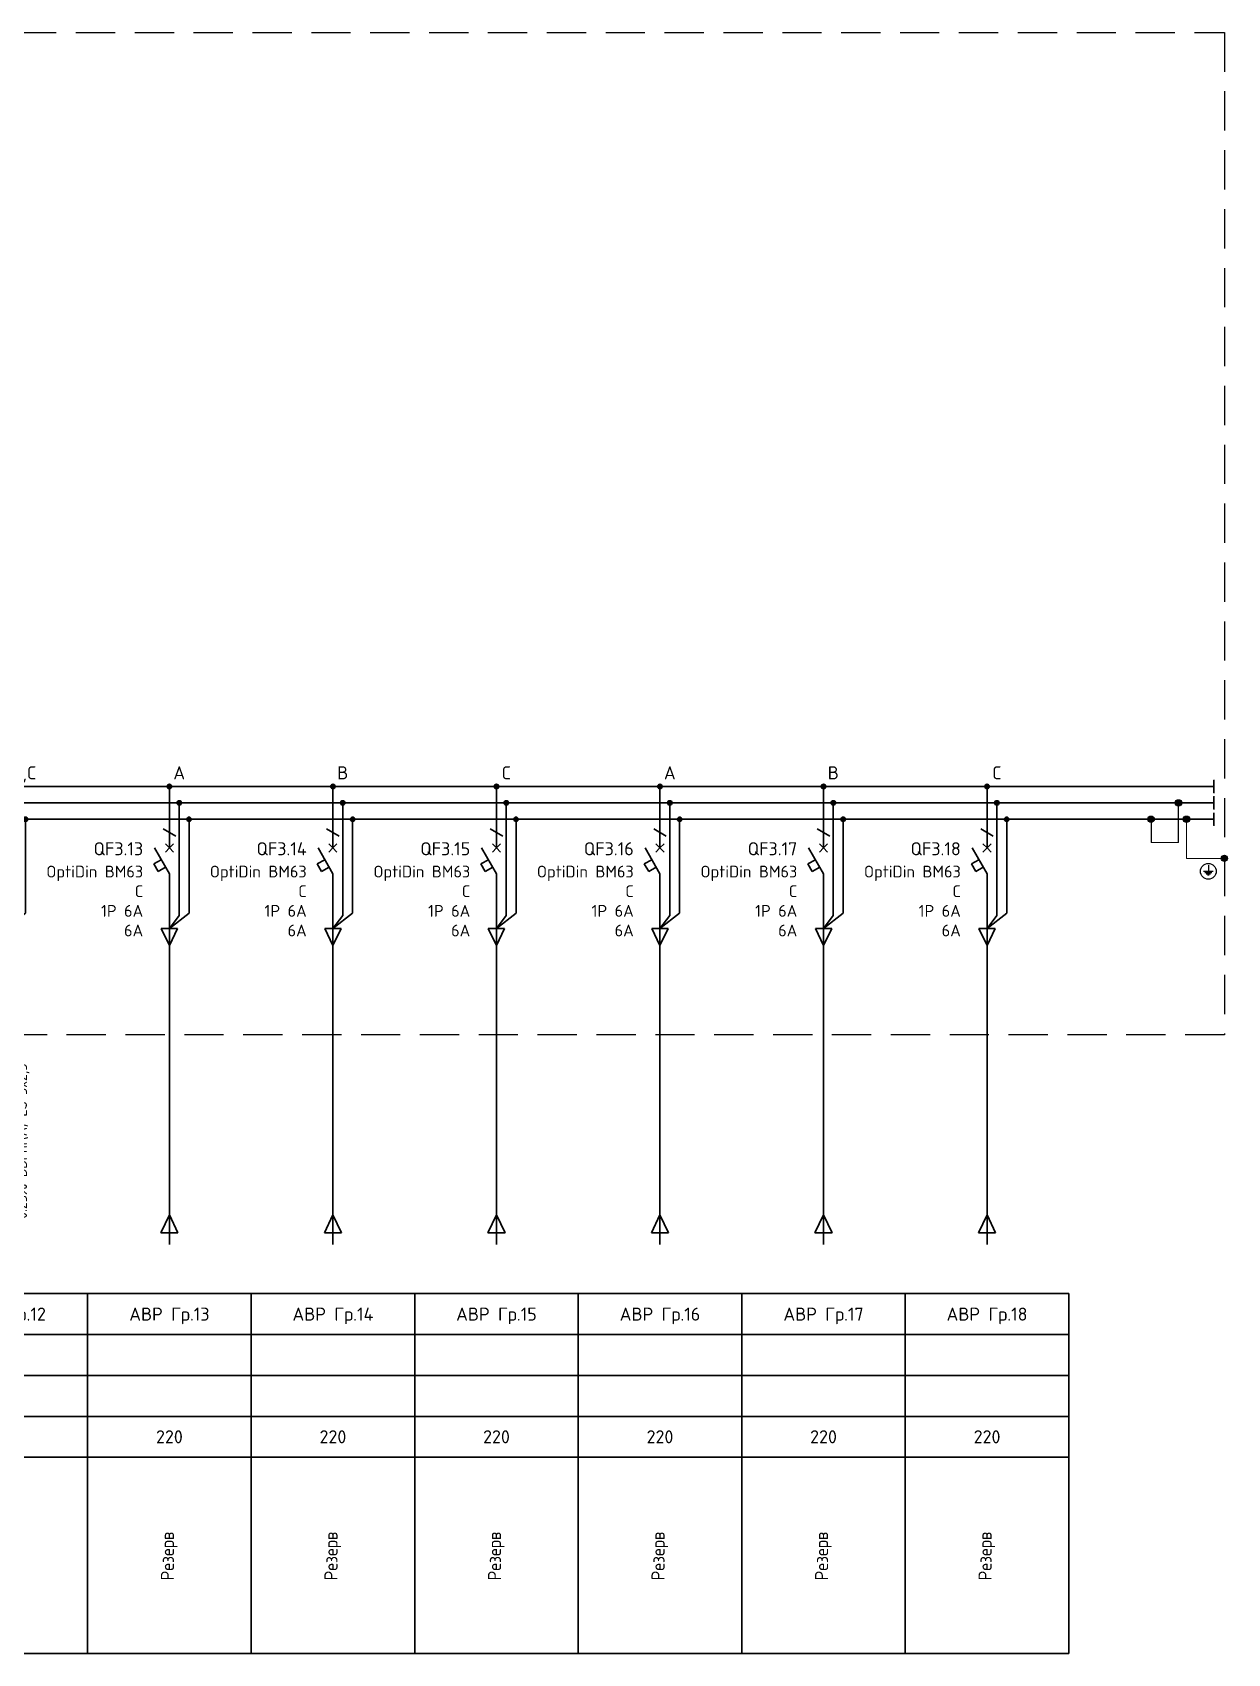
# Model space of a CAD drawing. Header units: millimetres. Extents: x -4379 to 694, y -18291 to 2656.
# Drawn here: x -1992.6 to -1809.9, y -549.3 to -301.6 of the extents above; entities that cross this region are included whole.
import ezdxf
from ezdxf.enums import TextEntityAlignment as Align

# ---------------------------------------------------------------- set-up
doc = ezdxf.new("R2010")
doc.units = ezdxf.units.MM
doc.linetypes.add('ACAD_ISO016W100', pattern=[9, 6, -3])
doc.linetypes.add('CENTER', pattern=[50.8, 31.75, -6.35, 6.35, -6.35])
for name, color, linetype, lineweight in [('EL_TX', 7, 'Continuous', 25), ('Рамка', 7, 'Continuous', 30), ('ЭС АВ', 7, 'Continuous', 18), ('ЭС рамка', 7, 'Continuous', 18)]:
    doc.layers.add(name, color=color, linetype=linetype, lineweight=lineweight)
for name, color, linetype in [('Автомат защитный', 7, 'Continuous'), ('Принципиальная схема КТП -для ОДНОЛИНЕЙКИ', 7, 'Continuous'), ('ПРОВОДНИКИ', 7, 'Continuous'), ('Секция ППУ', 7, 'Continuous'), ('Схема', 7, 'Continuous')]:
    doc.layers.add(name, color=color, linetype=linetype)
doc.styles.add('SLD_Style', font='isocpeur.ttf', dxfattribs={"width": 0.9})

# ---------------------------------------------------------------- blocks, each defined once
blk = doc.blocks.new('шина 1')
for points in [[(-0.48, 6.56, 1), (0.48, 6.56, 1)], [(-4.68, 4.06, 1), (-3.71, 4.06, 1)], [(0.74, 4.06, 1), (1.7, 4.06, 1)], [(6.54, -1.92, 1), (7.5, -1.92, 1)]]:
    blk.add_hatch(color=0).paths.add_polyline_path(points)
at = {"color": 0}
for p, q in [((-0.48, 6.56, -0.01), (0.48, 6.56, -0.01)), ((-4.68, 4.06, -0.01), (-3.71, 4.06, -0.01)), ((0.74, 4.06, -0.01), (1.7, 4.06, -0.01)), ((6.54, -1.92, -0.02), (7.5, -1.92, -0.02)), ((6.54, -1.92, -0.02), (7.5, -1.92, -0.02))]:
    blk.add_line(p, q, dxfattribs=at)
at = {"ltscale": 0.2}
for p, q in [((0, 0.5), (0, 6.64)), ((-4.19, 3.64), (-4.19, 0.5))]:
    blk.add_line(p, q, dxfattribs=at)
at = {"color": 7}
for p, q in [((3.81, -3.9, -0.02), (5.31, -3.9, -0.02)), ((4.02, -4.08, -0.02), (5.1, -4.08, -0.02)), ((4.23, -4.26, -0.02), (4.89, -4.26, -0.02)), ((4.44, -4.45, -0.02), (4.68, -4.45, -0.02)), ((4.56, -2.98, -0.02), (4.56, -3.9, -0.02))]:
    blk.add_line(p, q, dxfattribs=at)
at = {"color": 0}
for centre in [(0, 6.56, -0.01), (-4.19, 4.06, -0.01), (1.22, 4.06, -0.01), (7.02, -1.92, -0.02)]:
    blk.add_circle(centre, 0.481, dxfattribs=at)
at = {"color": 7}
blk.add_circle((4.56, -3.9, -0.02), 1.2, dxfattribs=at)
at = {"layer": 'Рамка', "color": 7, "linetype": 'CENTER', "lineweight": 20, "ltscale": 0.2}
for p, q in [((1.22, 3.64, 0), (1.22, -1.92, 0)), ((1.22, -1.92, 0), (7.02, -1.92, -0.02))]:
    blk.add_line(p, q, dxfattribs=at)
blk.add_lwpolyline([(-4.19, 0.5), (0, 0.5)], dxfattribs=at)
at = {"layer": 'Схема'}
for p, q in [((5.38, 10.06, -0.01), (5.38, 8.06, -0.01)), ((5.38, 10.06, -0.01), (5.38, 8.06, -0.01)), ((5.38, 10.06, -0.01), (5.38, 8.06, -0.01)), ((5.38, 7.56, -0.01), (5.38, 5.56, -0.01)), ((5.38, 7.56, -0.01), (5.38, 5.56, -0.01)), ((5.38, 5.06, -0.01), (5.38, 3.06, -0.01)), ((5.38, 5.06, -0.01), (5.38, 3.06, -0.01)), ((5.38, 5.06, -0.01), (5.38, 3.06, -0.01))]:
    blk.add_line(p, q, dxfattribs=at)
at = {"layer": 'ЭС рамка', "color": 7, "linetype": 'Continuous', "lineweight": 30}
for p, q in [((5.38, 10.02, -0.01), (5.38, 8.1, -0.01)), ((-52.41, 9.06, -0.01), (5.38, 9.06, -0.01))]:
    blk.add_line(p, q, dxfattribs=at)
at = {"layer": 'ЭС рамка', "color": 5, "linetype": 'Continuous', "lineweight": 30}
for p, q in [((5.38, 7.52, -0.01), (5.38, 5.6, -0.01)), ((-52.41, 6.56, -0.01), (5.38, 6.56, -0.01))]:
    blk.add_line(p, q, dxfattribs=at)
at = {"layer": 'ЭС рамка', "color": 94, "linetype": 'Continuous', "lineweight": 30, "ltscale": 50}
blk.add_line((5.38, 5.02, -0.01), (5.38, 3.1, -0.01), dxfattribs=at)
at = {"layer": 'ЭС рамка', "color": 94, "linetype": 'Continuous', "lineweight": 30}
blk.add_line((-52.41, 4.06, -0.01), (5.38, 4.06, -0.01), dxfattribs=at)
blk = doc.blocks.new('*U58')
h = blk.add_hatch(color=256)
h.dxf.hatch_style = 1
edge = h.paths.add_edge_path()
edge.add_ellipse((12.5, 132.5), major_axis=(0, 0.333), ratio=1, start_angle=0, end_angle=360)
h = blk.add_hatch(color=256)
h.dxf.hatch_style = 1
edge = h.paths.add_edge_path()
edge.add_ellipse((14, 130), major_axis=(0, 0.333), ratio=1, start_angle=0, end_angle=360)
h = blk.add_hatch(color=256)
h.dxf.hatch_style = 1
edge = h.paths.add_edge_path()
edge.add_ellipse((15.5, 127.5), major_axis=(0, 0.333), ratio=1, start_angle=0, end_angle=360)
at = {"lineweight": 30}
for p, q in [((14, 129.67), (14, 123.11)), ((15.5, 127.17), (15.5, 113.13)), ((14, 123.11), (14, 112.8)), ((0, 55), (25, 55)), ((0, 55), (0, 0)), ((25, 55), (25, 0)), ((0, 48.75), (25, 48.75)), ((0, 42.5), (25, 42.5)), ((0, 36.25), (25, 36.25))]:
    blk.add_line(p, q, dxfattribs=at)
at = {"layer": 'Автомат защитный', "lineweight": 30}
for p, q in [((12.5, 123.11), (12.5, 132.17)), ((11.54, 126.87), (13.46, 125.76)), ((11.54, 126.04), (13.46, 124.93)), ((11.54, 125.2), (13.46, 124.09)), ((12.5, 119.17), (10.22, 123.11)), ((10.1, 120.66), (11.26, 121.32)), ((10.77, 119.5), (10.1, 120.66)), ((11.92, 120.17), (10.77, 119.5)), ((12.5, 108.54), (12.5, 119.17))]:
    blk.add_line(p, q, dxfattribs=at)
blk.add_ellipse((12.5, 132.5), major_axis=(0, 0.333), ratio=1, start_param=-1.570796, end_param=4.712389, dxfattribs=at)
at = {"layer": 'Принципиальная схема КТП -для ОДНОЛИНЕЙКИ', "lineweight": 30}
for p, q in [((12.5, 108.54), (12.5, 99.73)), ((11.19, 64.32), (12.5, 67.06)), ((12.5, 67.06), (13.81, 64.32)), ((13.81, 64.32), (11.19, 64.32)), ((12.5, 64.32), (12.5, 62.5))]:
    blk.add_line(p, q, dxfattribs=at)
at = {"layer": 'ПРОВОДНИКИ', "lineweight": 30}
for p, q in [((12.5, 110.81), (15.5, 113.13)), ((12.5, 110.81), (14, 112.8)), ((13.75, 110.81), (11.25, 110.81)), ((11.25, 110.81), (12.5, 108.2)), ((12.5, 108.2), (13.75, 110.81)), ((11.19, 64.31), (12.5, 67.06)), ((12.5, 67.06), (13.81, 64.31)), ((13.81, 64.31), (11.19, 64.31))]:
    blk.add_line(p, q, dxfattribs=at)
at = {"layer": 'ПРОВОДНИКИ', "lineweight": 30, "ltscale": 100}
blk.add_line((12.5, 99.73), (12.5, 64.32), dxfattribs=at)
at = {"layer": 'ПРОВОДНИКИ', "color": 7, "linetype": 'Continuous', "lineweight": 30}
for centre in [(14, 130), (15.5, 127.5), (15.5, 127.5)]:
    blk.add_ellipse(centre, major_axis=(0, 0.333), ratio=1, start_param=-1.570796, end_param=4.712389, dxfattribs=at)
at = {"layer": 'ЭС АВ', "color": 7, "lineweight": 30}
for q in [(11.88, 123.74), (11.88, 122.49), (13.12, 123.74), (13.12, 122.49)]:
    blk.add_line((12.5, 123.11), q, dxfattribs=at)
at = {"layer": 'ЭС рамка', "color": 7, "linetype": 'Continuous', "lineweight": 30}
for p, q in [((0, 132.5), (12.17, 132.5)), ((12.83, 132.5), (25, 132.5))]:
    blk.add_line(p, q, dxfattribs=at)
at = {"layer": 'ЭС рамка', "color": 5, "linetype": 'Continuous', "lineweight": 30}
for p, q in [((0, 130), (13.67, 130)), ((14.33, 130), (25, 130))]:
    blk.add_line(p, q, dxfattribs=at)
at = {"layer": 'ЭС рамка', "color": 94, "linetype": 'Continuous', "lineweight": 30}
for p, q in [((0, 127.5), (15.17, 127.5)), ((15.83, 127.5), (25, 127.5))]:
    blk.add_line(p, q, dxfattribs=at)
at = {"layer": 'ЭС рамка', "lineweight": 30}
for p, q in [((25, 30), (0, 30)), ((25, 0), (0, 0))]:
    blk.add_line(p, q, dxfattribs=at)
at = {"style": 'SLD_Style'}
for tag, p in [('LABEL', (12.5, 51.88)), ('INSTALLEDPOWER', (12.5, 45.63)), ('CURRENT', (12.5, 39.37)), ('VOLTAGE', (12.5, 33.13))]:
    blk.add_attdef(tag, text='', height=2, dxfattribs=at).set_placement(p, align=Align.MIDDLE_CENTER)
blk.add_attdef('TEXT', text='', height=2, rotation=90, dxfattribs=at).set_placement((12.5, 15), align=Align.MIDDLE_CENTER)
at = {"layer": 'Автомат защитный', "style": 'SLD_Style'}
blk.add_attdef('PHASE', text='', height=2, dxfattribs=at).set_placement((14, 134.59), align=Align.MIDDLE_CENTER)
for tag, height, p in [('NUMBER', 2, (8.49, 122.99)), ('SWITCHTYPE', 1.8, (8.49, 119.5)), ('SWITCHRELEASE', 1.8, (8.49, 116.5)), ('SWITCHNOMINALCURRENT', 1.8, (8.49, 113.5)), ('SWITCHRELEASECURRENT', 1.8, (8.49, 110.5)), ('RCDTYPE', 1.8, (8.49, 107.5)), ('RCDSETPOINT', 1.8, (8.49, 104.5))]:
    blk.add_attdef(tag, text='', height=height, dxfattribs=at).set_placement(p, align=Align.MIDDLE_RIGHT)
blk.add_attdef('LINE_A', text='', height=1.7, rotation=90, dxfattribs=at).set_placement((10.19, 65.45), align=Align.MIDDLE_LEFT)
blk.add_attdef('LINE_B', text='', height=1.7, rotation=90, dxfattribs=at).set_placement((13.85, 65.45), align=Align.TOP_LEFT)
blk = doc.blocks.new('*U57')
h = blk.add_hatch(color=256)
h.dxf.hatch_style = 1
edge = h.paths.add_edge_path()
edge.add_ellipse((12.5, 132.5), major_axis=(0, 0.333), ratio=1, start_angle=0, end_angle=360)
h = blk.add_hatch(color=256)
h.dxf.hatch_style = 1
edge = h.paths.add_edge_path()
edge.add_ellipse((14, 130), major_axis=(0, 0.333), ratio=1, start_angle=0, end_angle=360)
h = blk.add_hatch(color=256)
h.dxf.hatch_style = 1
edge = h.paths.add_edge_path()
edge.add_ellipse((15.5, 127.5), major_axis=(0, 0.333), ratio=1, start_angle=0, end_angle=360)
at = {"lineweight": 30}
for p, q in [((14, 129.67), (14, 123.11)), ((15.5, 127.17), (15.5, 113.13)), ((14, 123.11), (14, 112.8)), ((0, 55), (25, 55)), ((0, 55), (0, 0)), ((25, 55), (25, 0)), ((0, 48.75), (25, 48.75)), ((0, 42.5), (25, 42.5)), ((0, 36.25), (25, 36.25))]:
    blk.add_line(p, q, dxfattribs=at)
at = {"layer": 'Автомат защитный', "lineweight": 30}
for p, q in [((12.5, 123.11), (12.5, 132.17)), ((11.54, 126.04), (13.46, 124.93)), ((12.5, 119.17), (10.22, 123.11)), ((10.1, 120.66), (11.26, 121.32)), ((10.77, 119.5), (10.1, 120.66)), ((11.92, 120.17), (10.77, 119.5)), ((12.5, 108.54), (12.5, 119.17))]:
    blk.add_line(p, q, dxfattribs=at)
blk.add_ellipse((12.5, 132.5), major_axis=(0, 0.333), ratio=1, start_param=-1.570796, end_param=4.712389, dxfattribs=at)
at = {"layer": 'Принципиальная схема КТП -для ОДНОЛИНЕЙКИ', "lineweight": 30}
for p, q in [((12.5, 108.54), (12.5, 99.73)), ((11.19, 64.32), (12.5, 67.06)), ((12.5, 67.06), (13.81, 64.32)), ((13.81, 64.32), (11.19, 64.32)), ((12.5, 64.32), (12.5, 62.5))]:
    blk.add_line(p, q, dxfattribs=at)
at = {"layer": 'ПРОВОДНИКИ', "lineweight": 30}
for p, q in [((12.5, 110.81), (15.5, 113.13)), ((12.5, 110.81), (14, 112.8)), ((13.75, 110.81), (11.25, 110.81)), ((11.25, 110.81), (12.5, 108.2)), ((12.5, 108.2), (13.75, 110.81)), ((11.19, 64.31), (12.5, 67.06)), ((12.5, 67.06), (13.81, 64.31)), ((13.81, 64.31), (11.19, 64.31))]:
    blk.add_line(p, q, dxfattribs=at)
at = {"layer": 'ПРОВОДНИКИ', "lineweight": 30, "ltscale": 100}
blk.add_line((12.5, 99.73), (12.5, 64.32), dxfattribs=at)
at = {"layer": 'ПРОВОДНИКИ', "color": 7, "linetype": 'Continuous', "lineweight": 30}
for centre in [(14, 130), (15.5, 127.5), (15.5, 127.5)]:
    blk.add_ellipse(centre, major_axis=(0, 0.333), ratio=1, start_param=-1.570796, end_param=4.712389, dxfattribs=at)
at = {"layer": 'ЭС АВ', "color": 7, "lineweight": 30}
for q in [(11.88, 123.74), (11.88, 122.49), (13.12, 123.74), (13.12, 122.49)]:
    blk.add_line((12.5, 123.11), q, dxfattribs=at)
at = {"layer": 'ЭС рамка', "color": 7, "linetype": 'Continuous', "lineweight": 30}
for p, q in [((0, 132.5), (12.17, 132.5)), ((12.83, 132.5), (25, 132.5))]:
    blk.add_line(p, q, dxfattribs=at)
at = {"layer": 'ЭС рамка', "color": 5, "linetype": 'Continuous', "lineweight": 30}
for p, q in [((0, 130), (13.67, 130)), ((14.33, 130), (25, 130))]:
    blk.add_line(p, q, dxfattribs=at)
at = {"layer": 'ЭС рамка', "color": 94, "linetype": 'Continuous', "lineweight": 30}
for p, q in [((0, 127.5), (15.17, 127.5)), ((15.83, 127.5), (25, 127.5))]:
    blk.add_line(p, q, dxfattribs=at)
at = {"layer": 'ЭС рамка', "lineweight": 30}
for p, q in [((25, 30), (0, 30)), ((25, 0), (0, 0))]:
    blk.add_line(p, q, dxfattribs=at)
at = {"style": 'SLD_Style'}
for tag, p in [('LABEL', (12.5, 51.88)), ('INSTALLEDPOWER', (12.5, 45.63)), ('CURRENT', (12.5, 39.37)), ('VOLTAGE', (12.5, 33.13))]:
    blk.add_attdef(tag, text='', height=2, dxfattribs=at).set_placement(p, align=Align.MIDDLE_CENTER)
blk.add_attdef('TEXT', text='', height=2, rotation=90, dxfattribs=at).set_placement((12.5, 15), align=Align.MIDDLE_CENTER)
at = {"layer": 'Автомат защитный', "style": 'SLD_Style'}
blk.add_attdef('PHASE', text='', height=2, dxfattribs=at).set_placement((14, 134.59), align=Align.MIDDLE_CENTER)
for tag, height, p in [('NUMBER', 2, (8.49, 122.99)), ('SWITCHTYPE', 1.8, (8.49, 119.5)), ('SWITCHRELEASE', 1.8, (8.49, 116.5)), ('SWITCHNOMINALCURRENT', 1.8, (8.49, 113.5)), ('SWITCHRELEASECURRENT', 1.8, (8.49, 110.5)), ('RCDTYPE', 1.8, (8.49, 107.5)), ('RCDSETPOINT', 1.8, (8.49, 104.5))]:
    blk.add_attdef(tag, text='', height=height, dxfattribs=at).set_placement(p, align=Align.MIDDLE_RIGHT)
blk.add_attdef('LINE_A', text='', height=1.7, rotation=90, dxfattribs=at).set_placement((10.19, 65.45), align=Align.MIDDLE_LEFT)
blk.add_attdef('LINE_B', text='', height=1.7, rotation=90, dxfattribs=at).set_placement((13.85, 65.45), align=Align.TOP_LEFT)

msp = doc.modelspace()

# ---------------------------------------------------------------- linework, layer by layer
at = {"layer": 'EL_TX', "color": 7, "linetype": 'ACAD_ISO016W100', "elevation": -0.011}
msp.add_lwpolyline([(-1810.347, -454.76), (-2300.934, -454.76), (-2300.934, -301.584), (-1810.347, -301.584)], close=True, dxfattribs=at)

# ---------------------------------------------------------------- block references
at = {"layer": 'EL_TX', "color": 0}
msp.add_blockref('шина 1', (-1817.369, -425.878, 0.005), dxfattribs=at)
at = {"layer": 'Секция ППУ', "lineweight": 0}
ref = msp.add_blockref('*U58', (-2009.139, -549.319, -0.006), dxfattribs=at)
ref.add_attrib('LABEL', 'АВР Гр.12', dxfattribs={"layer": '0', "height": 2, "style": 'SLD_Style'}).set_placement((-1996.639, -497.444, -0.006), align=Align.MIDDLE_CENTER)
ref.add_attrib('INSTALLEDPOWER', '1.5', dxfattribs={"layer": '0', "height": 2, "style": 'SLD_Style'}).set_placement((-1996.639, -503.694, -0.006), align=Align.MIDDLE_CENTER)
ref.add_attrib('CURRENT', '2.5', dxfattribs={"layer": '0', "height": 2, "style": 'SLD_Style'}).set_placement((-1996.639, -509.944, -0.006), align=Align.MIDDLE_CENTER)
ref.add_attrib('VOLTAGE', '380', dxfattribs={"layer": '0', "height": 2, "style": 'SLD_Style'}).set_placement((-1996.639, -516.194, -0.006), align=Align.MIDDLE_CENTER)
ref.add_attrib('LINE_A', ' 12.АВР-1.5-0.9-2.5-18', dxfattribs={"layer": 'Автомат защитный', "height": 1.7, "rotation": 90, "style": 'SLD_Style'}).set_placement((-1998.945, -483.868, -0.006), align=Align.MIDDLE_LEFT)
ref.add_attrib('LINE_B_001', ' 0.25%%%-', (-1993.419, -483.868, -0.006), dxfattribs={"layer": 'Автомат защитный', "height": 1.7, "rotation": 90, "style": 'SLD_Style', "width": 0.9})
ref.add_attrib('PHASE', 'A,B,C', dxfattribs={"layer": 'Автомат защитный', "height": 2, "style": 'SLD_Style'}).set_placement((-1995.139, -414.728, -0.006), align=Align.MIDDLE_CENTER)
ref.add_attrib('NUMBER', 'QF3.12', dxfattribs={"layer": 'Автомат защитный', "height": 2, "style": 'SLD_Style'}).set_placement((-2000.65, -426.332, -0.006), align=Align.MIDDLE_RIGHT)
ref.add_attrib('SWITCHTYPE', 'OptiDin BM63', dxfattribs={"layer": 'Автомат защитный', "height": 1.8, "style": 'SLD_Style'}).set_placement((-2000.65, -429.819, -0.006), align=Align.MIDDLE_RIGHT)
ref.add_attrib('SWITCHRELEASE', 'C', dxfattribs={"layer": 'Автомат защитный', "height": 1.8, "style": 'SLD_Style'}).set_placement((-2000.65, -432.819, -0.006), align=Align.MIDDLE_RIGHT)
ref.add_attrib('SWITCHNOMINALCURRENT', '3Р 6А', dxfattribs={"layer": 'Автомат защитный', "height": 1.8, "style": 'SLD_Style'}).set_placement((-2000.65, -435.819, -0.006), align=Align.MIDDLE_RIGHT)
ref.add_attrib('SWITCHRELEASECURRENT', '6А', dxfattribs={"layer": 'Автомат защитный', "height": 1.8, "style": 'SLD_Style'}).set_placement((-2000.65, -438.819, -0.006), align=Align.MIDDLE_RIGHT)
ref.add_attrib('TEXT_001', 'ТС', (-1997.306, -538.549, -0.006), dxfattribs={"layer": '0', "height": 2, "rotation": 90, "style": 'SLD_Style', "width": 0.9})
ref.add_attrib('LINE_B_002', 'ВВГнг', (-1993.419, -476.524, -0.006), dxfattribs={"layer": 'Автомат защитный', "height": 1.7, "rotation": 90, "style": 'SLD_Style', "width": 0.9})
ref.add_attrib('LINE_B_003', '(', (-1993.419, -470.863, -0.006), dxfattribs={"layer": 'Автомат защитный', "height": 1.7, "rotation": 90, "style": 'SLD_Style', "width": 0.9})
ref.add_attrib('LINE_B_004', 'А', (-1993.419, -470.251, -0.006), dxfattribs={"layer": 'Автомат защитный', "height": 1.7, "rotation": 90, "style": 'SLD_Style', "width": 0.9})
ref.add_attrib('LINE_B_005', ')-LS 5x2,5', (-1993.419, -468.874, -0.006), dxfattribs={"layer": 'Автомат защитный', "height": 1.7, "rotation": 90, "style": 'SLD_Style', "width": 0.9})
ref.add_attrib('TEXT_002', '11/1.2110', (-1997.306, -535.849, -0.006), dxfattribs={"layer": '0', "height": 2, "rotation": 90, "style": 'SLD_Style', "width": 0.9})
ref = msp.add_blockref('*U57', (-1984.139, -549.319, -0.006), dxfattribs=at)
ref.add_attrib('LABEL', 'АВР Гр.13', dxfattribs={"layer": '0', "height": 2, "style": 'SLD_Style'}).set_placement((-1971.639, -497.444, -0.006), align=Align.MIDDLE_CENTER)
ref.add_attrib('VOLTAGE', '220', dxfattribs={"layer": '0', "height": 2, "style": 'SLD_Style'}).set_placement((-1971.639, -516.194, -0.006), align=Align.MIDDLE_CENTER)
ref.add_attrib('PHASE', 'A', dxfattribs={"layer": 'Автомат защитный', "height": 2, "style": 'SLD_Style'}).set_placement((-1970.139, -414.728, -0.006), align=Align.MIDDLE_CENTER)
ref.add_attrib('NUMBER', 'QF3.13', dxfattribs={"layer": 'Автомат защитный', "height": 2, "style": 'SLD_Style'}).set_placement((-1975.65, -426.332, -0.006), align=Align.MIDDLE_RIGHT)
ref.add_attrib('SWITCHTYPE', 'OptiDin BM63', dxfattribs={"layer": 'Автомат защитный', "height": 1.8, "style": 'SLD_Style'}).set_placement((-1975.65, -429.819, -0.006), align=Align.MIDDLE_RIGHT)
ref.add_attrib('SWITCHRELEASE', 'C', dxfattribs={"layer": 'Автомат защитный', "height": 1.8, "style": 'SLD_Style'}).set_placement((-1975.65, -432.819, -0.006), align=Align.MIDDLE_RIGHT)
ref.add_attrib('SWITCHNOMINALCURRENT', '1Р 6А', dxfattribs={"layer": 'Автомат защитный', "height": 1.8, "style": 'SLD_Style'}).set_placement((-1975.65, -435.819, -0.006), align=Align.MIDDLE_RIGHT)
ref.add_attrib('SWITCHRELEASECURRENT', '6А', dxfattribs={"layer": 'Автомат защитный', "height": 1.8, "style": 'SLD_Style'}).set_placement((-1975.65, -438.819, -0.006), align=Align.MIDDLE_RIGHT)
ref.add_attrib('TEXT_001', 'Резерв', (-1970.939, -538.144, -0.006), dxfattribs={"layer": '0', "height": 2, "rotation": 90, "style": 'SLD_Style', "width": 0.9})
ref = msp.add_blockref('*U57', (-1959.139, -549.319, -0.006), dxfattribs=at)
ref.add_attrib('LABEL', 'АВР Гр.14', dxfattribs={"layer": '0', "height": 2, "style": 'SLD_Style'}).set_placement((-1946.639, -497.444, -0.006), align=Align.MIDDLE_CENTER)
ref.add_attrib('VOLTAGE', '220', dxfattribs={"layer": '0', "height": 2, "style": 'SLD_Style'}).set_placement((-1946.639, -516.194, -0.006), align=Align.MIDDLE_CENTER)
ref.add_attrib('PHASE', 'B', dxfattribs={"layer": 'Автомат защитный', "height": 2, "style": 'SLD_Style'}).set_placement((-1945.139, -414.728, -0.006), align=Align.MIDDLE_CENTER)
ref.add_attrib('NUMBER', 'QF3.14', dxfattribs={"layer": 'Автомат защитный', "height": 2, "style": 'SLD_Style'}).set_placement((-1950.65, -426.332, -0.006), align=Align.MIDDLE_RIGHT)
ref.add_attrib('SWITCHTYPE', 'OptiDin BM63', dxfattribs={"layer": 'Автомат защитный', "height": 1.8, "style": 'SLD_Style'}).set_placement((-1950.65, -429.819, -0.006), align=Align.MIDDLE_RIGHT)
ref.add_attrib('SWITCHRELEASE', 'C', dxfattribs={"layer": 'Автомат защитный', "height": 1.8, "style": 'SLD_Style'}).set_placement((-1950.65, -432.819, -0.006), align=Align.MIDDLE_RIGHT)
ref.add_attrib('SWITCHNOMINALCURRENT', '1Р 6А', dxfattribs={"layer": 'Автомат защитный', "height": 1.8, "style": 'SLD_Style'}).set_placement((-1950.65, -435.819, -0.006), align=Align.MIDDLE_RIGHT)
ref.add_attrib('SWITCHRELEASECURRENT', '6А', dxfattribs={"layer": 'Автомат защитный', "height": 1.8, "style": 'SLD_Style'}).set_placement((-1950.65, -438.819, -0.006), align=Align.MIDDLE_RIGHT)
ref.add_attrib('TEXT_001', 'Резерв', (-1945.939, -538.144, -0.006), dxfattribs={"layer": '0', "height": 2, "rotation": 90, "style": 'SLD_Style', "width": 0.9})
ref = msp.add_blockref('*U57', (-1934.139, -549.319, -0.006), dxfattribs=at)
ref.add_attrib('LABEL', 'АВР Гр.15', dxfattribs={"layer": '0', "height": 2, "style": 'SLD_Style'}).set_placement((-1921.639, -497.444, -0.006), align=Align.MIDDLE_CENTER)
ref.add_attrib('VOLTAGE', '220', dxfattribs={"layer": '0', "height": 2, "style": 'SLD_Style'}).set_placement((-1921.639, -516.194, -0.006), align=Align.MIDDLE_CENTER)
ref.add_attrib('PHASE', 'C', dxfattribs={"layer": 'Автомат защитный', "height": 2, "style": 'SLD_Style'}).set_placement((-1920.139, -414.728, -0.006), align=Align.MIDDLE_CENTER)
ref.add_attrib('NUMBER', 'QF3.15', dxfattribs={"layer": 'Автомат защитный', "height": 2, "style": 'SLD_Style'}).set_placement((-1925.65, -426.332, -0.006), align=Align.MIDDLE_RIGHT)
ref.add_attrib('SWITCHTYPE', 'OptiDin BM63', dxfattribs={"layer": 'Автомат защитный', "height": 1.8, "style": 'SLD_Style'}).set_placement((-1925.65, -429.819, -0.006), align=Align.MIDDLE_RIGHT)
ref.add_attrib('SWITCHRELEASE', 'C', dxfattribs={"layer": 'Автомат защитный', "height": 1.8, "style": 'SLD_Style'}).set_placement((-1925.65, -432.819, -0.006), align=Align.MIDDLE_RIGHT)
ref.add_attrib('SWITCHNOMINALCURRENT', '1Р 6А', dxfattribs={"layer": 'Автомат защитный', "height": 1.8, "style": 'SLD_Style'}).set_placement((-1925.65, -435.819, -0.006), align=Align.MIDDLE_RIGHT)
ref.add_attrib('SWITCHRELEASECURRENT', '6А', dxfattribs={"layer": 'Автомат защитный', "height": 1.8, "style": 'SLD_Style'}).set_placement((-1925.65, -438.819, -0.006), align=Align.MIDDLE_RIGHT)
ref.add_attrib('TEXT_001', 'Резерв', (-1920.939, -538.144, -0.006), dxfattribs={"layer": '0', "height": 2, "rotation": 90, "style": 'SLD_Style', "width": 0.9})
ref = msp.add_blockref('*U57', (-1909.139, -549.319, -0.006), dxfattribs=at)
ref.add_attrib('LABEL', 'АВР Гр.16', dxfattribs={"layer": '0', "height": 2, "style": 'SLD_Style'}).set_placement((-1896.639, -497.444, -0.006), align=Align.MIDDLE_CENTER)
ref.add_attrib('VOLTAGE', '220', dxfattribs={"layer": '0', "height": 2, "style": 'SLD_Style'}).set_placement((-1896.639, -516.194, -0.006), align=Align.MIDDLE_CENTER)
ref.add_attrib('PHASE', 'A', dxfattribs={"layer": 'Автомат защитный', "height": 2, "style": 'SLD_Style'}).set_placement((-1895.139, -414.728, -0.006), align=Align.MIDDLE_CENTER)
ref.add_attrib('NUMBER', 'QF3.16', dxfattribs={"layer": 'Автомат защитный', "height": 2, "style": 'SLD_Style'}).set_placement((-1900.65, -426.332, -0.006), align=Align.MIDDLE_RIGHT)
ref.add_attrib('SWITCHTYPE', 'OptiDin BM63', dxfattribs={"layer": 'Автомат защитный', "height": 1.8, "style": 'SLD_Style'}).set_placement((-1900.65, -429.819, -0.006), align=Align.MIDDLE_RIGHT)
ref.add_attrib('SWITCHRELEASE', 'C', dxfattribs={"layer": 'Автомат защитный', "height": 1.8, "style": 'SLD_Style'}).set_placement((-1900.65, -432.819, -0.006), align=Align.MIDDLE_RIGHT)
ref.add_attrib('SWITCHNOMINALCURRENT', '1Р 6А', dxfattribs={"layer": 'Автомат защитный', "height": 1.8, "style": 'SLD_Style'}).set_placement((-1900.65, -435.819, -0.006), align=Align.MIDDLE_RIGHT)
ref.add_attrib('SWITCHRELEASECURRENT', '6А', dxfattribs={"layer": 'Автомат защитный', "height": 1.8, "style": 'SLD_Style'}).set_placement((-1900.65, -438.819, -0.006), align=Align.MIDDLE_RIGHT)
ref.add_attrib('TEXT_001', 'Резерв', (-1895.939, -538.144, -0.006), dxfattribs={"layer": '0', "height": 2, "rotation": 90, "style": 'SLD_Style', "width": 0.9})
ref = msp.add_blockref('*U57', (-1884.139, -549.319, -0.006), dxfattribs=at)
ref.add_attrib('LABEL', 'АВР Гр.17', dxfattribs={"layer": '0', "height": 2, "style": 'SLD_Style'}).set_placement((-1871.639, -497.444, -0.006), align=Align.MIDDLE_CENTER)
ref.add_attrib('VOLTAGE', '220', dxfattribs={"layer": '0', "height": 2, "style": 'SLD_Style'}).set_placement((-1871.639, -516.194, -0.006), align=Align.MIDDLE_CENTER)
ref.add_attrib('PHASE', 'B', dxfattribs={"layer": 'Автомат защитный', "height": 2, "style": 'SLD_Style'}).set_placement((-1870.139, -414.728, -0.006), align=Align.MIDDLE_CENTER)
ref.add_attrib('NUMBER', 'QF3.17', dxfattribs={"layer": 'Автомат защитный', "height": 2, "style": 'SLD_Style'}).set_placement((-1875.65, -426.332, -0.006), align=Align.MIDDLE_RIGHT)
ref.add_attrib('SWITCHTYPE', 'OptiDin BM63', dxfattribs={"layer": 'Автомат защитный', "height": 1.8, "style": 'SLD_Style'}).set_placement((-1875.65, -429.819, -0.006), align=Align.MIDDLE_RIGHT)
ref.add_attrib('SWITCHRELEASE', 'C', dxfattribs={"layer": 'Автомат защитный', "height": 1.8, "style": 'SLD_Style'}).set_placement((-1875.65, -432.819, -0.006), align=Align.MIDDLE_RIGHT)
ref.add_attrib('SWITCHNOMINALCURRENT', '1Р 6А', dxfattribs={"layer": 'Автомат защитный', "height": 1.8, "style": 'SLD_Style'}).set_placement((-1875.65, -435.819, -0.006), align=Align.MIDDLE_RIGHT)
ref.add_attrib('SWITCHRELEASECURRENT', '6А', dxfattribs={"layer": 'Автомат защитный', "height": 1.8, "style": 'SLD_Style'}).set_placement((-1875.65, -438.819, -0.006), align=Align.MIDDLE_RIGHT)
ref.add_attrib('TEXT_001', 'Резерв', (-1870.939, -538.144, -0.006), dxfattribs={"layer": '0', "height": 2, "rotation": 90, "style": 'SLD_Style', "width": 0.9})
ref = msp.add_blockref('*U57', (-1859.139, -549.319, -0.006), dxfattribs=at)
ref.add_attrib('LABEL', 'АВР Гр.18', dxfattribs={"layer": '0', "height": 2, "style": 'SLD_Style'}).set_placement((-1846.639, -497.444, -0.006), align=Align.MIDDLE_CENTER)
ref.add_attrib('VOLTAGE', '220', dxfattribs={"layer": '0', "height": 2, "style": 'SLD_Style'}).set_placement((-1846.639, -516.194, -0.006), align=Align.MIDDLE_CENTER)
ref.add_attrib('PHASE', 'C', dxfattribs={"layer": 'Автомат защитный', "height": 2, "style": 'SLD_Style'}).set_placement((-1845.139, -414.728, -0.006), align=Align.MIDDLE_CENTER)
ref.add_attrib('NUMBER', 'QF3.18', dxfattribs={"layer": 'Автомат защитный', "height": 2, "style": 'SLD_Style'}).set_placement((-1850.65, -426.332, -0.006), align=Align.MIDDLE_RIGHT)
ref.add_attrib('SWITCHTYPE', 'OptiDin BM63', dxfattribs={"layer": 'Автомат защитный', "height": 1.8, "style": 'SLD_Style'}).set_placement((-1850.65, -429.819, -0.006), align=Align.MIDDLE_RIGHT)
ref.add_attrib('SWITCHRELEASE', 'C', dxfattribs={"layer": 'Автомат защитный', "height": 1.8, "style": 'SLD_Style'}).set_placement((-1850.65, -432.819, -0.006), align=Align.MIDDLE_RIGHT)
ref.add_attrib('SWITCHNOMINALCURRENT', '1Р 6А', dxfattribs={"layer": 'Автомат защитный', "height": 1.8, "style": 'SLD_Style'}).set_placement((-1850.65, -435.819, -0.006), align=Align.MIDDLE_RIGHT)
ref.add_attrib('SWITCHRELEASECURRENT', '6А', dxfattribs={"layer": 'Автомат защитный', "height": 1.8, "style": 'SLD_Style'}).set_placement((-1850.65, -438.819, -0.006), align=Align.MIDDLE_RIGHT)
ref.add_attrib('TEXT_001', 'Резерв', (-1845.939, -538.144, -0.006), dxfattribs={"layer": '0', "height": 2, "rotation": 90, "style": 'SLD_Style', "width": 0.9})

doc.saveas('drawing.dxf')
